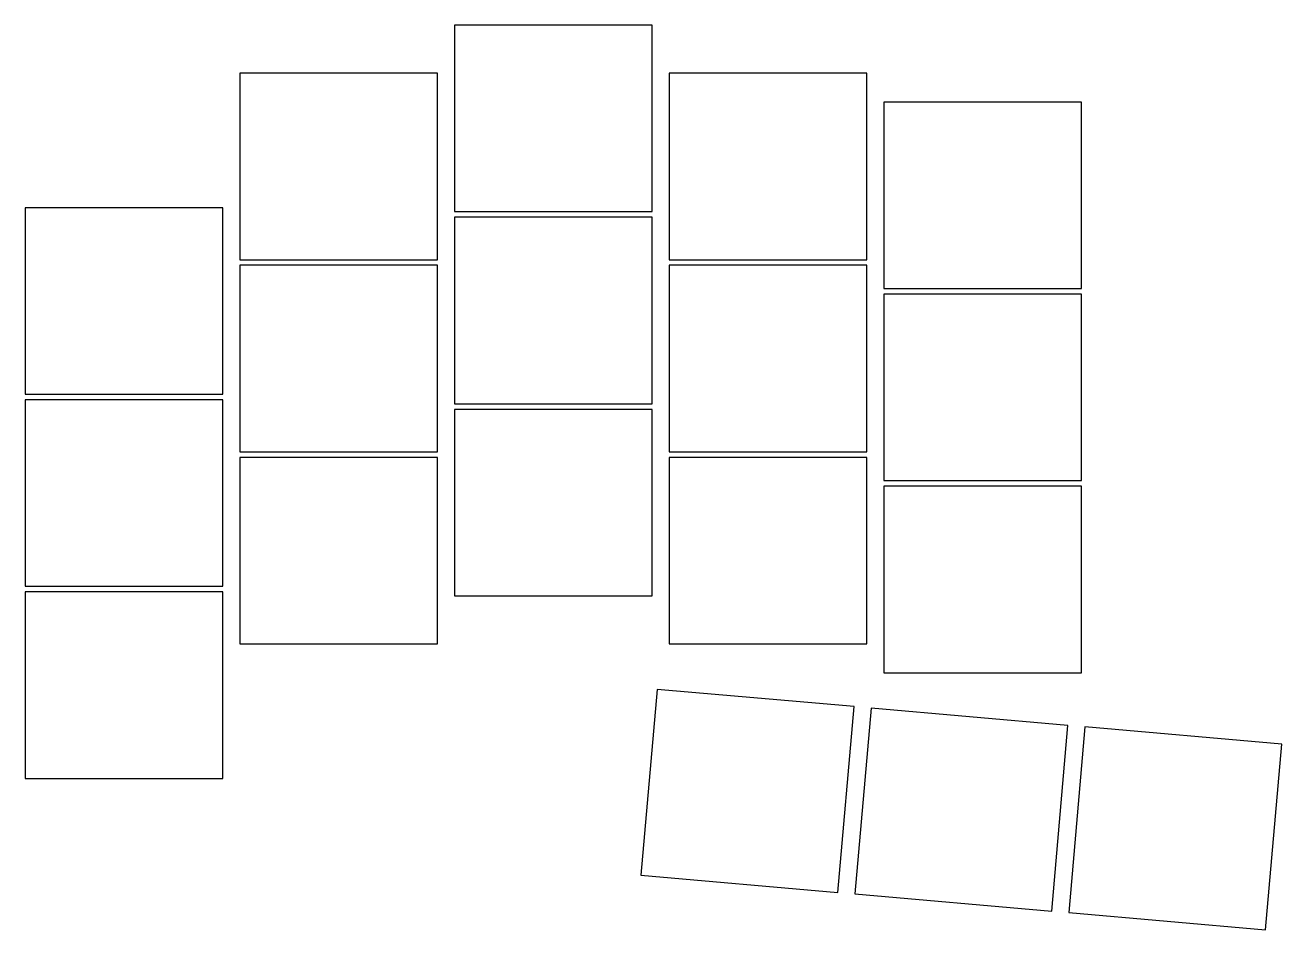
# Model space of a CAD drawing. Header units: millimetres. Extents: x -9 to 102, y -22 to 58.
import ezdxf

# ---------------------------------------------------------------- set-up
doc = ezdxf.new("R2010")
doc.units = ezdxf.units.MM

msp = doc.modelspace()

# ---------------------------------------------------------------- linework, layer by layer
for p, q in [((46.75, 58.4), (29.25, 58.4)), ((29.25, 58.4), (29.25, 41.9)), ((46.75, 41.9), (46.75, 58.4)), ((27.75, 54.15), (10.25, 54.15)), ((10.25, 54.15), (10.25, 37.65)), ((27.75, 37.65), (27.75, 54.15)), ((65.75, 54.15), (48.25, 54.15)), ((48.25, 54.15), (48.25, 37.65)), ((65.75, 37.65), (65.75, 54.15)), ((84.75, 51.6), (67.25, 51.6)), ((67.25, 51.6), (67.25, 35.1)), ((84.75, 35.1), (84.75, 51.6)), ((8.75, 42.25), (-8.75, 42.25)), ((-8.75, 42.25), (-8.75, 25.75)), ((8.75, 25.75), (8.75, 42.25)), ((29.25, 41.9), (46.75, 41.9)), ((46.75, 41.4), (29.25, 41.4)), ((29.25, 41.4), (29.25, 24.9)), ((46.75, 24.9), (46.75, 41.4)), ((10.25, 37.65), (27.75, 37.65)), ((27.75, 37.15), (10.25, 37.15)), ((10.25, 37.15), (10.25, 20.65)), ((27.75, 20.65), (27.75, 37.15)), ((48.25, 37.65), (65.75, 37.65)), ((65.75, 37.15), (48.25, 37.15)), ((48.25, 37.15), (48.25, 20.65)), ((65.75, 20.65), (65.75, 37.15)), ((67.25, 35.1), (84.75, 35.1)), ((84.75, 34.6), (67.25, 34.6)), ((67.25, 34.6), (67.25, 18.1)), ((84.75, 18.1), (84.75, 34.6)), ((-8.75, 25.75), (8.75, 25.75)), ((8.75, 25.25), (-8.75, 25.25)), ((-8.75, 25.25), (-8.75, 8.75)), ((8.75, 8.75), (8.75, 25.25)), ((29.25, 24.9), (46.75, 24.9)), ((46.75, 24.4), (29.25, 24.4)), ((29.25, 24.4), (29.25, 7.9)), ((46.75, 7.9), (46.75, 24.4)), ((10.25, 20.65), (27.75, 20.65)), ((27.75, 20.15), (10.25, 20.15)), ((10.25, 20.15), (10.25, 3.65)), ((27.75, 3.65), (27.75, 20.15)), ((48.25, 20.65), (65.75, 20.65)), ((65.75, 20.15), (48.25, 20.15)), ((48.25, 20.15), (48.25, 3.65)), ((65.75, 3.65), (65.75, 20.15)), ((67.25, 18.1), (84.75, 18.1)), ((84.75, 17.6), (67.25, 17.6)), ((67.25, 17.6), (67.25, 1.1)), ((84.75, 1.1), (84.75, 17.6)), ((-8.75, 8.75), (8.75, 8.75)), ((8.75, 8.25), (-8.75, 8.25)), ((-8.75, 8.25), (-8.75, -8.25)), ((8.75, -8.25), (8.75, 8.25)), ((29.25, 7.9), (46.75, 7.9)), ((10.25, 3.65), (27.75, 3.65)), ((48.25, 3.65), (65.75, 3.65)), ((67.25, 1.1), (84.75, 1.1)), ((47.2, -0.37), (45.76, -16.81)), ((64.64, -1.89), (47.2, -0.37)), ((63.2, -18.33), (64.64, -1.89)), ((66.13, -2.02), (64.69, -18.46)), ((83.56, -3.55), (66.13, -2.02)), ((82.13, -19.99), (83.56, -3.55)), ((85.06, -3.68), (83.62, -20.12)), ((102.49, -5.21), (85.06, -3.68)), ((101.05, -21.64), (102.49, -5.21)), ((-8.75, -8.25), (8.75, -8.25)), ((45.76, -16.81), (63.2, -18.33)), ((64.69, -18.46), (82.13, -19.99)), ((83.62, -20.12), (101.05, -21.64))]:
    msp.add_line(p, q)

doc.saveas('drawing.dxf')
